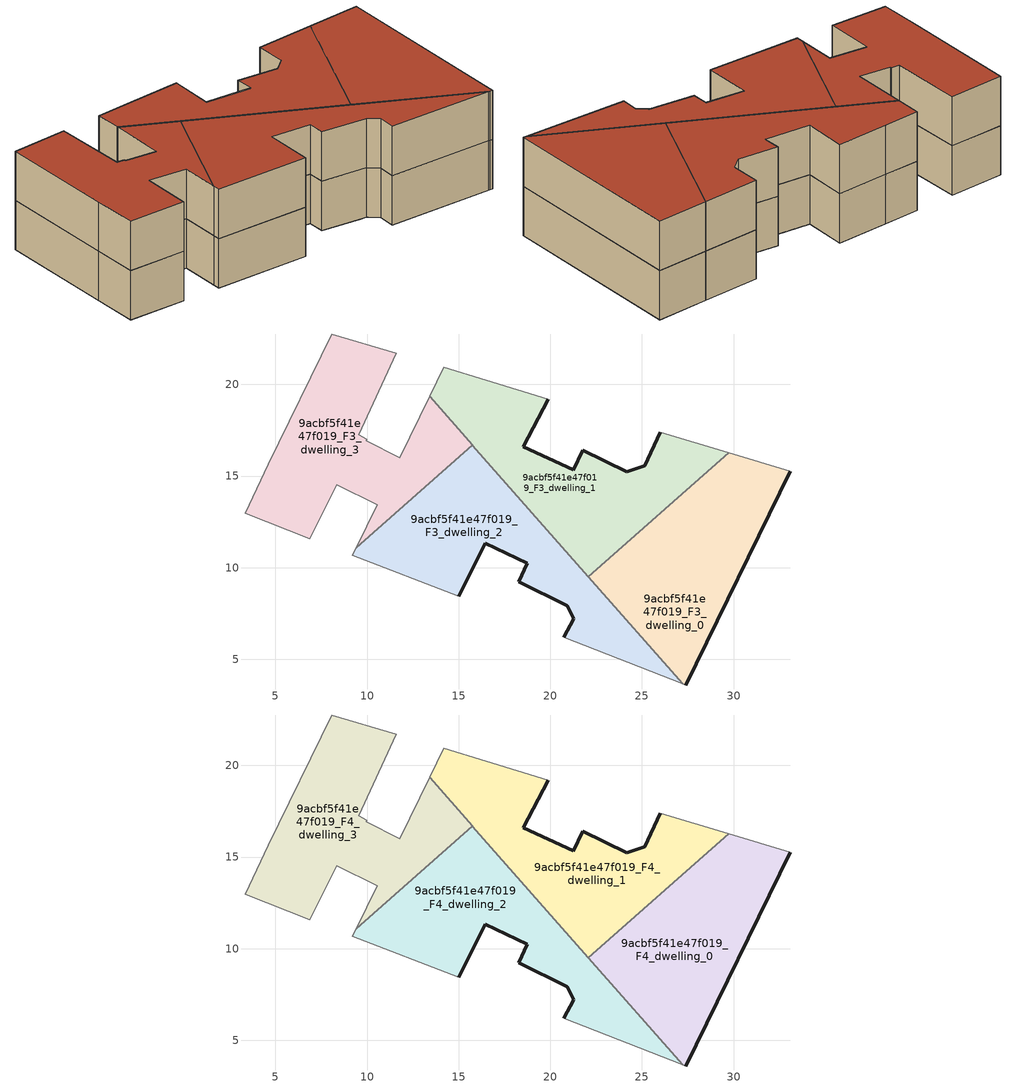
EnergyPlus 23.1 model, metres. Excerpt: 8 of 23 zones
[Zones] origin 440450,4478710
9acbf5f41e47f019_F3_dwelling_0
 floor to 9acbf5f41e47f019_F2_dwelling_0 (EU_floor_Construction): 27.4,3.6 30.19,9.32 24.39,11.57 22.07,9.52 27.22,3.67 z9
 floor to 9acbf5f41e47f019_F2_dwelling_1 (EU_floor_Construction): 30.19,9.32 33.1,15.26 29.73,16.26 24.39,11.57 z9
 wall outside (EU_wall_Construction): 33.1,15.26 27.4,3.6 z9:12
 wall adiabatic (EU_wall_Construction): 27.4,3.6 27.22,3.67 / 29.73,16.26 33.1,15.26 z9:12
 wall to 9acbf5f41e47f019_F3_dwelling_1 (EU_wall_Construction): 22.07,9.52 29.73,16.26 z9:12
 wall to 9acbf5f41e47f019_F3_dwelling_2 (EU_wall_Construction): 27.22,3.67 22.07,9.52 z9:12
9acbf5f41e47f019_F3_dwelling_1
 floor to 9acbf5f41e47f019_F2_dwelling_1 (EU_floor_Construction): 29.73,16.26 26.01,17.38 25.14,15.57 24.16,15.24 23.5,15.56 22.27,12.39 24.39,11.57 z9
 floor to 9acbf5f41e47f019_F2_dwelling_3 (EU_floor_Construction): 22.09,11.92 23.5,15.56 21.76,16.41 21.25,15.33 18.53,16.61 19.87,19.2 16.5,20.23 14.18,20.92 13.41,19.35 18.84,13.18 z9
 floor to 9acbf5f41e47f019_F2_dwelling_2 (EU_floor_Construction): 21.43,10.24 22.09,11.92 18.84,13.18 z9
 floor to 9acbf5f41e47f019_F2_dwelling_0 (EU_floor_Construction): 24.39,11.57 22.27,12.39 21.43,10.24 22.07,9.52 z9
 wall outside (EU_wall_Construction): 19.87,19.2 18.53,16.61 21.24,15.33 / 21.25,15.33 21.76,16.41 24.16,15.24 25.14,15.57 26.01,17.38 z9:12; 21.25,15.33,12 21.24,15.33,9 21.25,15.33,9
 wall adiabatic (EU_wall_Construction): 26.01,17.38 29.73,16.26 / 13.41,19.35 14.18,20.92 16.5,20.23 19.87,19.2 z9:12
 wall to 9acbf5f41e47f019_F3_dwelling_3 (EU_wall_Construction): 15.75,16.69 13.41,19.35 z9:12
 wall to 9acbf5f41e47f019_F3_dwelling_2 (EU_wall_Construction): 22.07,9.52 15.75,16.69 z9:12
9acbf5f41e47f019_F3_dwelling_2
 floor to 9acbf5f41e47f019_F2_dwelling_2 (EU_floor_Construction): 20.59,8.08 21.43,10.24 18.84,13.18 13.94,15.09 9.41,11.1 9.2,10.67 15,8.44 16.44,11.34 18.74,10.23 18.28,9.24 z9
 floor to 9acbf5f41e47f019_F2_dwelling_0 (EU_floor_Construction): 27.22,3.67 21.43,10.24 20.59,8.08 20.92,7.92 21.27,7.2 20.74,6.2 z9
 floor to 9acbf5f41e47f019_F2_dwelling_3 (EU_floor_Construction): 18.84,13.18 15.75,16.69 13.94,15.09 z9
 wall outside (EU_wall_Construction): 20.74,6.2 21.27,7.2 20.92,7.92 18.28,9.24 18.74,10.23 16.44,11.34 15,8.44 z9:12
 wall adiabatic (EU_wall_Construction): 15,8.44 9.2,10.67 9.41,11.1 / 27.22,3.67 20.74,6.2 z9:12
 wall to 9acbf5f41e47f019_F3_dwelling_3 (EU_wall_Construction): 9.41,11.1 15.75,16.69 z9:12
9acbf5f41e47f019_F3_dwelling_3
 floor outside (EU_floor_Construction): 15.75,16.69 13.94,15.09 9.41,11.1 z9
 floor to 9acbf5f41e47f019_F2_dwelling_3 (EU_floor_Construction): 15.75,16.69 13.41,19.35 11.78,15.99 11.9,15.94 11.88,15.89 13.94,15.09 z9
 floor to 9acbf5f41e47f019_F2_dwelling_4 (EU_floor_Construction): 10.87,13.28 11.88,15.89 11.9,15.93 11.78,15.99 9.97,16.92 9.99,17.02 9.54,17.24 11.59,21.69 8.07,22.75 4.62,15.65 3.35,12.96 6.88,11.57 8.35,14.53 10.55,13.44 z9
 floor to 9acbf5f41e47f019_F2_dwelling_2 (EU_floor_Construction): 10.87,13.28 10.55,13.44 9.41,11.1 13.94,15.09 11.88,15.89 z9
 wall adiabatic (EU_wall_Construction): 9.41,11.1 10.55,13.44 8.35,14.53 6.88,11.57 3.35,12.96 4.62,15.65 8.07,22.75 11.59,21.69 9.54,17.24 9.99,17.02 9.97,16.92 11.78,15.99 13.41,19.35 z9:12
9acbf5f41e47f019_F4_dwelling_0
 floor to 9acbf5f41e47f019_F3_dwelling_0 (EU_floor_Construction): 27.4,3.6 33.1,15.26 29.73,16.26 22.07,9.52 27.22,3.67 z12
 wall outside (EU_wall_Construction): 33.1,15.26 27.4,3.6 z12:15
 wall adiabatic (EU_wall_Construction): 27.4,3.6 27.22,3.67 / 29.73,16.26 33.1,15.26 z12:15
 wall to 9acbf5f41e47f019_F4_dwelling_1 (EU_wall_Construction): 22.07,9.52 29.73,16.26 z12:15
 wall to 9acbf5f41e47f019_F4_dwelling_2 (EU_wall_Construction): 27.22,3.67 22.07,9.52 z12:15
 roof outside (EU_roof_Construction): 33.1,15.26 27.4,3.6 27.22,3.67 22.07,9.52 29.73,16.26 z15
9acbf5f41e47f019_F4_dwelling_1
 floor to 9acbf5f41e47f019_F3_dwelling_1 (EU_floor_Construction): 29.73,16.26 26.01,17.38 25.14,15.57 24.16,15.24 21.76,16.41 21.24,15.33 18.53,16.61 19.87,19.2 16.5,20.23 14.18,20.92 13.41,19.35 22.07,9.52 z12
 wall outside (EU_wall_Construction): 19.87,19.2 18.53,16.61 21.24,15.33 / 21.25,15.33 21.76,16.41 24.16,15.24 25.14,15.57 26.01,17.38 z12:15; 21.25,15.33,15 21.24,15.33,12 21.25,15.33,12
 wall adiabatic (EU_wall_Construction): 26.01,17.38 29.73,16.26 / 13.41,19.35 14.18,20.92 16.5,20.23 19.87,19.2 z12:15
 wall to 9acbf5f41e47f019_F4_dwelling_3 (EU_wall_Construction): 15.75,16.69 13.41,19.35 z12:15
 wall to 9acbf5f41e47f019_F4_dwelling_2 (EU_wall_Construction): 22.07,9.52 15.75,16.69 z12:15
 roof outside (EU_roof_Construction): 29.73,16.26 22.07,9.52 13.41,19.35 14.18,20.92 16.5,20.23 19.87,19.2 18.53,16.61 21.25,15.33 21.76,16.41 24.16,15.24 25.14,15.57 26.01,17.38 z15
9acbf5f41e47f019_F4_dwelling_2
 floor to 9acbf5f41e47f019_F3_dwelling_2 (EU_floor_Construction): 27.22,3.67 15.75,16.69 9.41,11.1 9.2,10.67 15,8.44 16.44,11.34 18.74,10.23 18.28,9.24 20.92,7.92 21.27,7.2 20.74,6.2 z12
 wall outside (EU_wall_Construction): 20.74,6.2 21.27,7.2 20.92,7.92 18.28,9.24 18.74,10.23 16.44,11.34 15,8.44 z12:15
 wall adiabatic (EU_wall_Construction): 15,8.44 9.2,10.67 9.41,11.1 / 27.22,3.67 20.74,6.2 z12:15
 wall to 9acbf5f41e47f019_F4_dwelling_3 (EU_wall_Construction): 9.41,11.1 15.75,16.69 z12:15
 roof outside (EU_roof_Construction): 18.74,10.23 16.44,11.34 15,8.44 9.2,10.67 9.41,11.1 15.75,16.69 27.22,3.67 20.74,6.2 21.27,7.2 20.92,7.92 18.28,9.24 z15
9acbf5f41e47f019_F4_dwelling_3
 floor to 9acbf5f41e47f019_F3_dwelling_3 (EU_floor_Construction): 15.75,16.69 13.41,19.35 11.78,15.99 9.97,16.92 9.99,17.02 9.54,17.24 11.59,21.69 8.07,22.75 4.62,15.65 3.35,12.96 6.88,11.57 8.35,14.53 10.55,13.44 9.41,11.1 z12
 wall adiabatic (EU_wall_Construction): 9.41,11.1 10.55,13.44 8.35,14.53 6.88,11.57 3.35,12.96 4.62,15.65 8.07,22.75 11.59,21.69 9.54,17.24 9.99,17.02 9.97,16.92 11.78,15.99 13.41,19.35 z12:15
 roof outside (EU_roof_Construction): 13.41,19.35 15.75,16.69 9.41,11.1 10.55,13.44 8.35,14.53 6.88,11.57 3.35,12.96 4.62,15.65 8.07,22.75 11.59,21.69 9.54,17.24 9.99,17.02 9.97,16.92 11.78,15.99 z15
[Building]
EU S2 Campaign: North Axis=0; Terrain=City; Solar Distribution=FullExterior
[Site:Location]
Madrid: Latitude=40.5; Longitude=-3.5; Time Zone=1; Elevation=609
[SizingPeriod:WeatherFileDays]
AnnualSizingPeriod: Begin Month=1; Begin Day of Month=1; End Month=12; End Day of Month=31; Day of Week for Start Day=Monday; Use Weather File Daylight Saving Period=No; Use Weather File Rain and Snow Indicators=No
[MATERIAL]
EU_InternalMass_Material: Roughness=MediumRough; Thickness=0.1; Conductivity=1; Density=1800; Specific Heat=900; Thermal Absorptance=0.9; Solar Absorptance=0.7; Visible Absorptance=0.7
[MATERIAL:NOMASS] Roughness=MediumRough; Thermal Absorptance=0.9; Solar Absorptance=0.7; Visible Absorptance=0.7
Name | Thermal Resistance
EU_wall_NoMass | 0.419739
EU_roof_NoMass | 0.352165
EU_floor_NoMass | 0.608284
[CONSTRUCTION]
EU_wall_Construction: EU_wall_NoMass
EU_roof_Construction: EU_roof_NoMass
EU_floor_Construction: EU_floor_NoMass
EU_InternalMass_Construction: EU_InternalMass_Material
[ZONE] Type=1; Multiplier=1; Ceiling Height=autocalculate; Floor Area=autocalculate; Part of Total Floor Area=Yes
Name | Volume
9acbf5f41e47f019_F3_dwelling_0; 9acbf5f41e47f019_F4_dwelling_0 | 190.3125
9acbf5f41e47f019_F3_dwelling_1; 9acbf5f41e47f019_F4_dwelling_1 | 190.345
9acbf5f41e47f019_F3_dwelling_2; 9acbf5f41e47f019_F4_dwelling_2 | 190.397
9acbf5f41e47f019_F3_dwelling_3; 9acbf5f41e47f019_F4_dwelling_3 | 190.436
[INTERNALMASS] Construction=EU_InternalMass_Construction
Name | Zone or ZoneList | Surface Area
9acbf5f41e47f019_F3_dwelling_0_EU_InternalMass | 9acbf5f41e47f019_F3_dwelling_0 | 63.4372
9acbf5f41e47f019_F3_dwelling_1_EU_InternalMass | 9acbf5f41e47f019_F3_dwelling_1 | 63.4423
9acbf5f41e47f019_F3_dwelling_2_EU_InternalMass | 9acbf5f41e47f019_F3_dwelling_2 | 63.4662
9acbf5f41e47f019_F3_dwelling_3_EU_InternalMass | 9acbf5f41e47f019_F3_dwelling_3 | 63.4777
9acbf5f41e47f019_F4_dwelling_0_EU_InternalMass | 9acbf5f41e47f019_F4_dwelling_0 | 63.4372
9acbf5f41e47f019_F4_dwelling_1_EU_InternalMass | 9acbf5f41e47f019_F4_dwelling_1 | 63.4423
9acbf5f41e47f019_F4_dwelling_2_EU_InternalMass | 9acbf5f41e47f019_F4_dwelling_2 | 63.4662
9acbf5f41e47f019_F4_dwelling_3_EU_InternalMass | 9acbf5f41e47f019_F4_dwelling_3 | 63.4777
[OTHEREQUIPMENT] Fuel Type=Electricity; Design Level Calculation Method=Watts/Area; Power per Zone Floor Area=1; Fraction Latent=0; Fraction Radiant=0; Fraction Lost=0; Carbon Dioxide Generation Rate=0; EndUse Subcategory=EU_Step8_InternalGains
Name | Zone or ZoneList or Space or SpaceList | Schedule
EU_Step8_InternalGain_9acbf5f41e47f019_F3_dwelling_0_f000 | 9acbf5f41e47f019_F3_dwelling_0 | EU_Step8_GainSchedule_9acbf5f41e47f019_F3_dwelling_0_f000
EU_Step8_InternalGain_9acbf5f41e47f019_F3_dwelling_1_f000 | 9acbf5f41e47f019_F3_dwelling_1 | EU_Step8_GainSchedule_9acbf5f41e47f019_F3_dwelling_1_f000
EU_Step8_InternalGain_9acbf5f41e47f019_F3_dwelling_2_f000 | 9acbf5f41e47f019_F3_dwelling_2 | EU_Step8_GainSchedule_9acbf5f41e47f019_F3_dwelling_2_f000
EU_Step8_InternalGain_9acbf5f41e47f019_F3_dwelling_3_f000 | 9acbf5f41e47f019_F3_dwelling_3 | EU_Step8_GainSchedule_9acbf5f41e47f019_F3_dwelling_3_f000
EU_Step8_InternalGain_9acbf5f41e47f019_F4_dwelling_0_f000 | 9acbf5f41e47f019_F4_dwelling_0 | EU_Step8_GainSchedule_9acbf5f41e47f019_F4_dwelling_0_f000
EU_Step8_InternalGain_9acbf5f41e47f019_F4_dwelling_1_f000 | 9acbf5f41e47f019_F4_dwelling_1 | EU_Step8_GainSchedule_9acbf5f41e47f019_F4_dwelling_1_f000
EU_Step8_InternalGain_9acbf5f41e47f019_F4_dwelling_2_f000 | 9acbf5f41e47f019_F4_dwelling_2 | EU_Step8_GainSchedule_9acbf5f41e47f019_F4_dwelling_2_f000
EU_Step8_InternalGain_9acbf5f41e47f019_F4_dwelling_3_f000 | 9acbf5f41e47f019_F4_dwelling_3 | EU_Step8_GainSchedule_9acbf5f41e47f019_F4_dwelling_3_f000
[ZONEVENTILATION:DESIGNFLOWRATE] Schedule=EU_AlwaysOn; Design Flow Rate Calculation Method=AirChanges/Hour; Air Changes per Hour=0.703302; Ventilation Type=Natural; Fan Pressure Rise=0; Fan Total Efficiency=1; Constant Term Coefficient=1; Temperature Term Coefficient=0; Velocity Term Coefficient=0; Velocity Squared Term Coefficient=0; Minimum Indoor Temperature=-100; Maximum Indoor Temperature=100; Delta Temperature=-100; Minimum Outdoor Temperature=-100; Maximum Outdoor Temperature=100; Maximum Wind Speed=40
Name | Zone or ZoneList or Space or SpaceList
EU_ConstantAir_9acbf5f41e47f019_F3_dwelling_0 | 9acbf5f41e47f019_F3_dwelling_0
EU_ConstantAir_9acbf5f41e47f019_F3_dwelling_1 | 9acbf5f41e47f019_F3_dwelling_1
EU_ConstantAir_9acbf5f41e47f019_F3_dwelling_2 | 9acbf5f41e47f019_F3_dwelling_2
EU_ConstantAir_9acbf5f41e47f019_F3_dwelling_3 | 9acbf5f41e47f019_F3_dwelling_3
EU_ConstantAir_9acbf5f41e47f019_F4_dwelling_0 | 9acbf5f41e47f019_F4_dwelling_0
EU_ConstantAir_9acbf5f41e47f019_F4_dwelling_1 | 9acbf5f41e47f019_F4_dwelling_1
EU_ConstantAir_9acbf5f41e47f019_F4_dwelling_2 | 9acbf5f41e47f019_F4_dwelling_2
EU_ConstantAir_9acbf5f41e47f019_F4_dwelling_3 | 9acbf5f41e47f019_F4_dwelling_3
[HVACTEMPLATE:ZONE:IDEALLOADSAIRSYSTEM] System Availability Schedule=EU_AlwaysOn; Maximum Heating Supply Air Temperature=50; Minimum Cooling Supply Air Temperature=13; Maximum Heating Supply Air Humidity Ratio=0.0156; Minimum Cooling Supply Air Humidity Ratio=0.0077; Heating Limit=NoLimit; Cooling Limit=NoLimit; Heating Availability Schedule=EU_AlwaysOn; Cooling Availability Schedule=EU_CoolingOff; Dehumidification Control Type=ConstantSensibleHeatRatio; Cooling Sensible Heat Ratio=0.7; Dehumidification Setpoint=60; Humidification Control Type=None; Humidification Setpoint=30; Outdoor Air Method=None; Outdoor Air Flow Rate per Person=0.00944; Outdoor Air Flow Rate per Zone Floor Area=0; Outdoor Air Flow Rate per Zone=0; Demand Controlled Ventilation Type=None; Outdoor Air Economizer Type=NoEconomizer; Heat Recovery Type=None; Sensible Heat Recovery Effectiveness=0.7; Latent Heat Recovery Effectiveness=0.65
Name | Template Thermostat
9acbf5f41e47f019_F3_dwelling_0 | EU_HeatOnly_9acbf5f41e47f019_F3_dwelling_0
9acbf5f41e47f019_F3_dwelling_1 | EU_HeatOnly_9acbf5f41e47f019_F3_dwelling_1
9acbf5f41e47f019_F3_dwelling_2 | EU_HeatOnly_9acbf5f41e47f019_F3_dwelling_2
9acbf5f41e47f019_F3_dwelling_3 | EU_HeatOnly_9acbf5f41e47f019_F3_dwelling_3
9acbf5f41e47f019_F4_dwelling_0 | EU_HeatOnly_9acbf5f41e47f019_F4_dwelling_0
9acbf5f41e47f019_F4_dwelling_1 | EU_HeatOnly_9acbf5f41e47f019_F4_dwelling_1
9acbf5f41e47f019_F4_dwelling_2 | EU_HeatOnly_9acbf5f41e47f019_F4_dwelling_2
9acbf5f41e47f019_F4_dwelling_3 | EU_HeatOnly_9acbf5f41e47f019_F4_dwelling_3
[SIZING:ZONE] Zone Cooling Design Supply Air Temperature Input Method=SupplyAirTemperature; Zone Cooling Design Supply Air Temperature=13; Zone Heating Design Supply Air Temperature Input Method=SupplyAirTemperature; Zone Heating Design Supply Air Temperature=50; Zone Cooling Design Supply Air Humidity Ratio=0.008; Zone Heating Design Supply Air Humidity Ratio=0.008; Cooling Design Air Flow Method=DesignDay; Cooling Design Air Flow Rate=0; Cooling Minimum Air Flow per Zone Floor Area=0.000762; Cooling Minimum Air Flow=0; Cooling Minimum Air Flow Fraction=0.2; Heating Design Air Flow Method=DesignDay; Heating Design Air Flow Rate=0; Heating Maximum Air Flow per Zone Floor Area=0.002032; Heating Maximum Air Flow=0.141576; Heating Maximum Air Flow Fraction=0.3; Account for Dedicated Outdoor Air System=No; Dedicated Outdoor Air System Control Strategy=NeutralSupplyAir; Dedicated Outdoor Air Low Setpoint Temperature for Design=autosize; Dedicated Outdoor Air High Setpoint Temperature for Design=autosize; Zone Load Sizing Method=Sensible Load Only No Latent Load; Zone Latent Cooling Design Supply Air Humidity Ratio Input Method=HumidityRatioDifference; Zone Cooling Design Supply Air Humidity Ratio Difference=0.005; Zone Latent Heating Design Supply Air Humidity Ratio Input Method=HumidityRatioDifference; Zone Humidification Design Supply Air Humidity Ratio Difference=0.005
9acbf5f41e47f019_F3_dwelling_0; 9acbf5f41e47f019_F3_dwelling_1; 9acbf5f41e47f019_F3_dwelling_2; 9acbf5f41e47f019_F3_dwelling_3; 9acbf5f41e47f019_F4_dwelling_0; 9acbf5f41e47f019_F4_dwelling_1; 9acbf5f41e47f019_F4_dwelling_2; 9acbf5f41e47f019_F4_dwelling_3
[SCHEDULE:CONSTANT]
Name | Hourly Value
EU_AlwaysOn | 1
EU_CoolingOff | 0
[SCHEDULE:FILE] Column Number=1; Rows to Skip at Top=0; Number of Hours of Data=8760; Column Separator=Comma; Interpolate to Timestep=No; Minutes per Item=60; Adjust Schedule for Daylight Savings=Yes
Name | File
EU_Step8_GainSchedule_9acbf5f41e47f019_F3_dwelling_0_f000 | ../../schedules/9acbf5f41e47f019/9acbf5f41e47f019_F3_dwelling_0_f000_gain.csv
EU_Step8_GainSchedule_9acbf5f41e47f019_F3_dwelling_1_f000 | ../../schedules/9acbf5f41e47f019/9acbf5f41e47f019_F3_dwelling_1_f000_gain.csv
EU_Step8_GainSchedule_9acbf5f41e47f019_F3_dwelling_2_f000 | ../../schedules/9acbf5f41e47f019/9acbf5f41e47f019_F3_dwelling_2_f000_gain.csv
EU_Step8_GainSchedule_9acbf5f41e47f019_F3_dwelling_3_f000 | ../../schedules/9acbf5f41e47f019/9acbf5f41e47f019_F3_dwelling_3_f000_gain.csv
EU_Step8_GainSchedule_9acbf5f41e47f019_F4_dwelling_0_f000 | ../../schedules/9acbf5f41e47f019/9acbf5f41e47f019_F4_dwelling_0_f000_gain.csv
EU_Step8_GainSchedule_9acbf5f41e47f019_F4_dwelling_1_f000 | ../../schedules/9acbf5f41e47f019/9acbf5f41e47f019_F4_dwelling_1_f000_gain.csv
EU_Step8_GainSchedule_9acbf5f41e47f019_F4_dwelling_2_f000 | ../../schedules/9acbf5f41e47f019/9acbf5f41e47f019_F4_dwelling_2_f000_gain.csv
EU_Step8_GainSchedule_9acbf5f41e47f019_F4_dwelling_3_f000 | ../../schedules/9acbf5f41e47f019/9acbf5f41e47f019_F4_dwelling_3_f000_gain.csv
